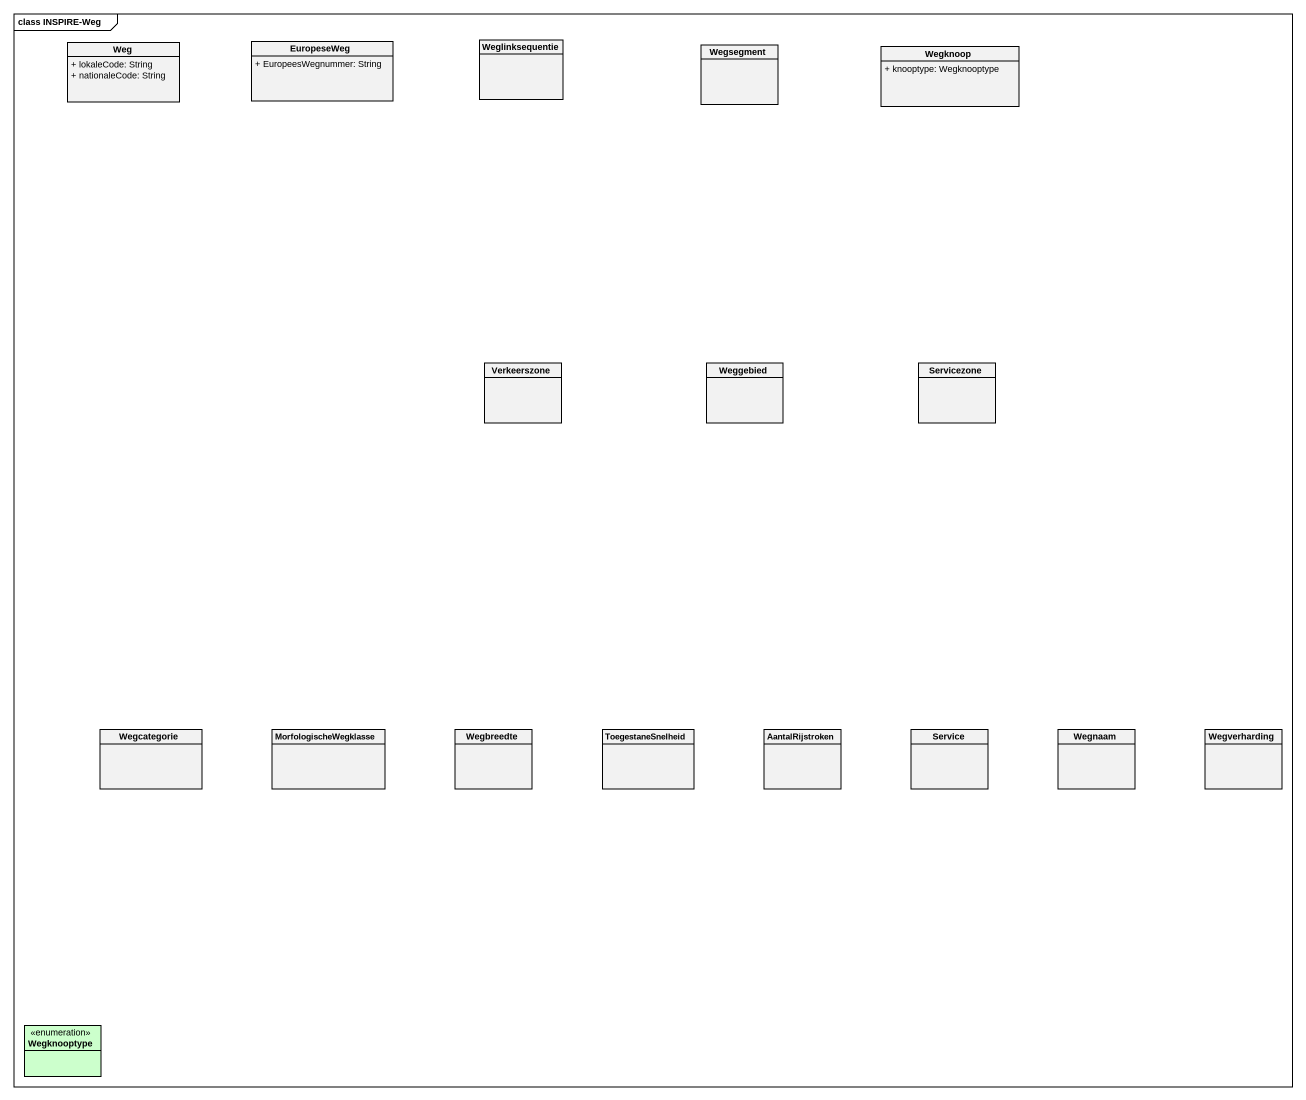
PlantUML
@startuml
mainframe class INSPIRE-Weg
hide circle
hide empty members
skinparam classAttributeIconSize 0
class Weglinksequentie
class Weg {
  + lokaleCode: String
  + nationaleCode: String
}
class EuropeseWeg {
  + EuropeesWegnummer: String
}
class Wegsegment
class Wegknoop {
  + knooptype: Wegknooptype
}
class Verkeerszone
class Weggebied
class Servicezone
class Wegcategorie
class MorfologischeWegklasse
class Wegbreedte
class ToegestaneSnelheid
class AantalRijstroken
class Service
class Wegnaam
class Wegverharding
enum Wegknooptype #CCFFCC
@enduml
